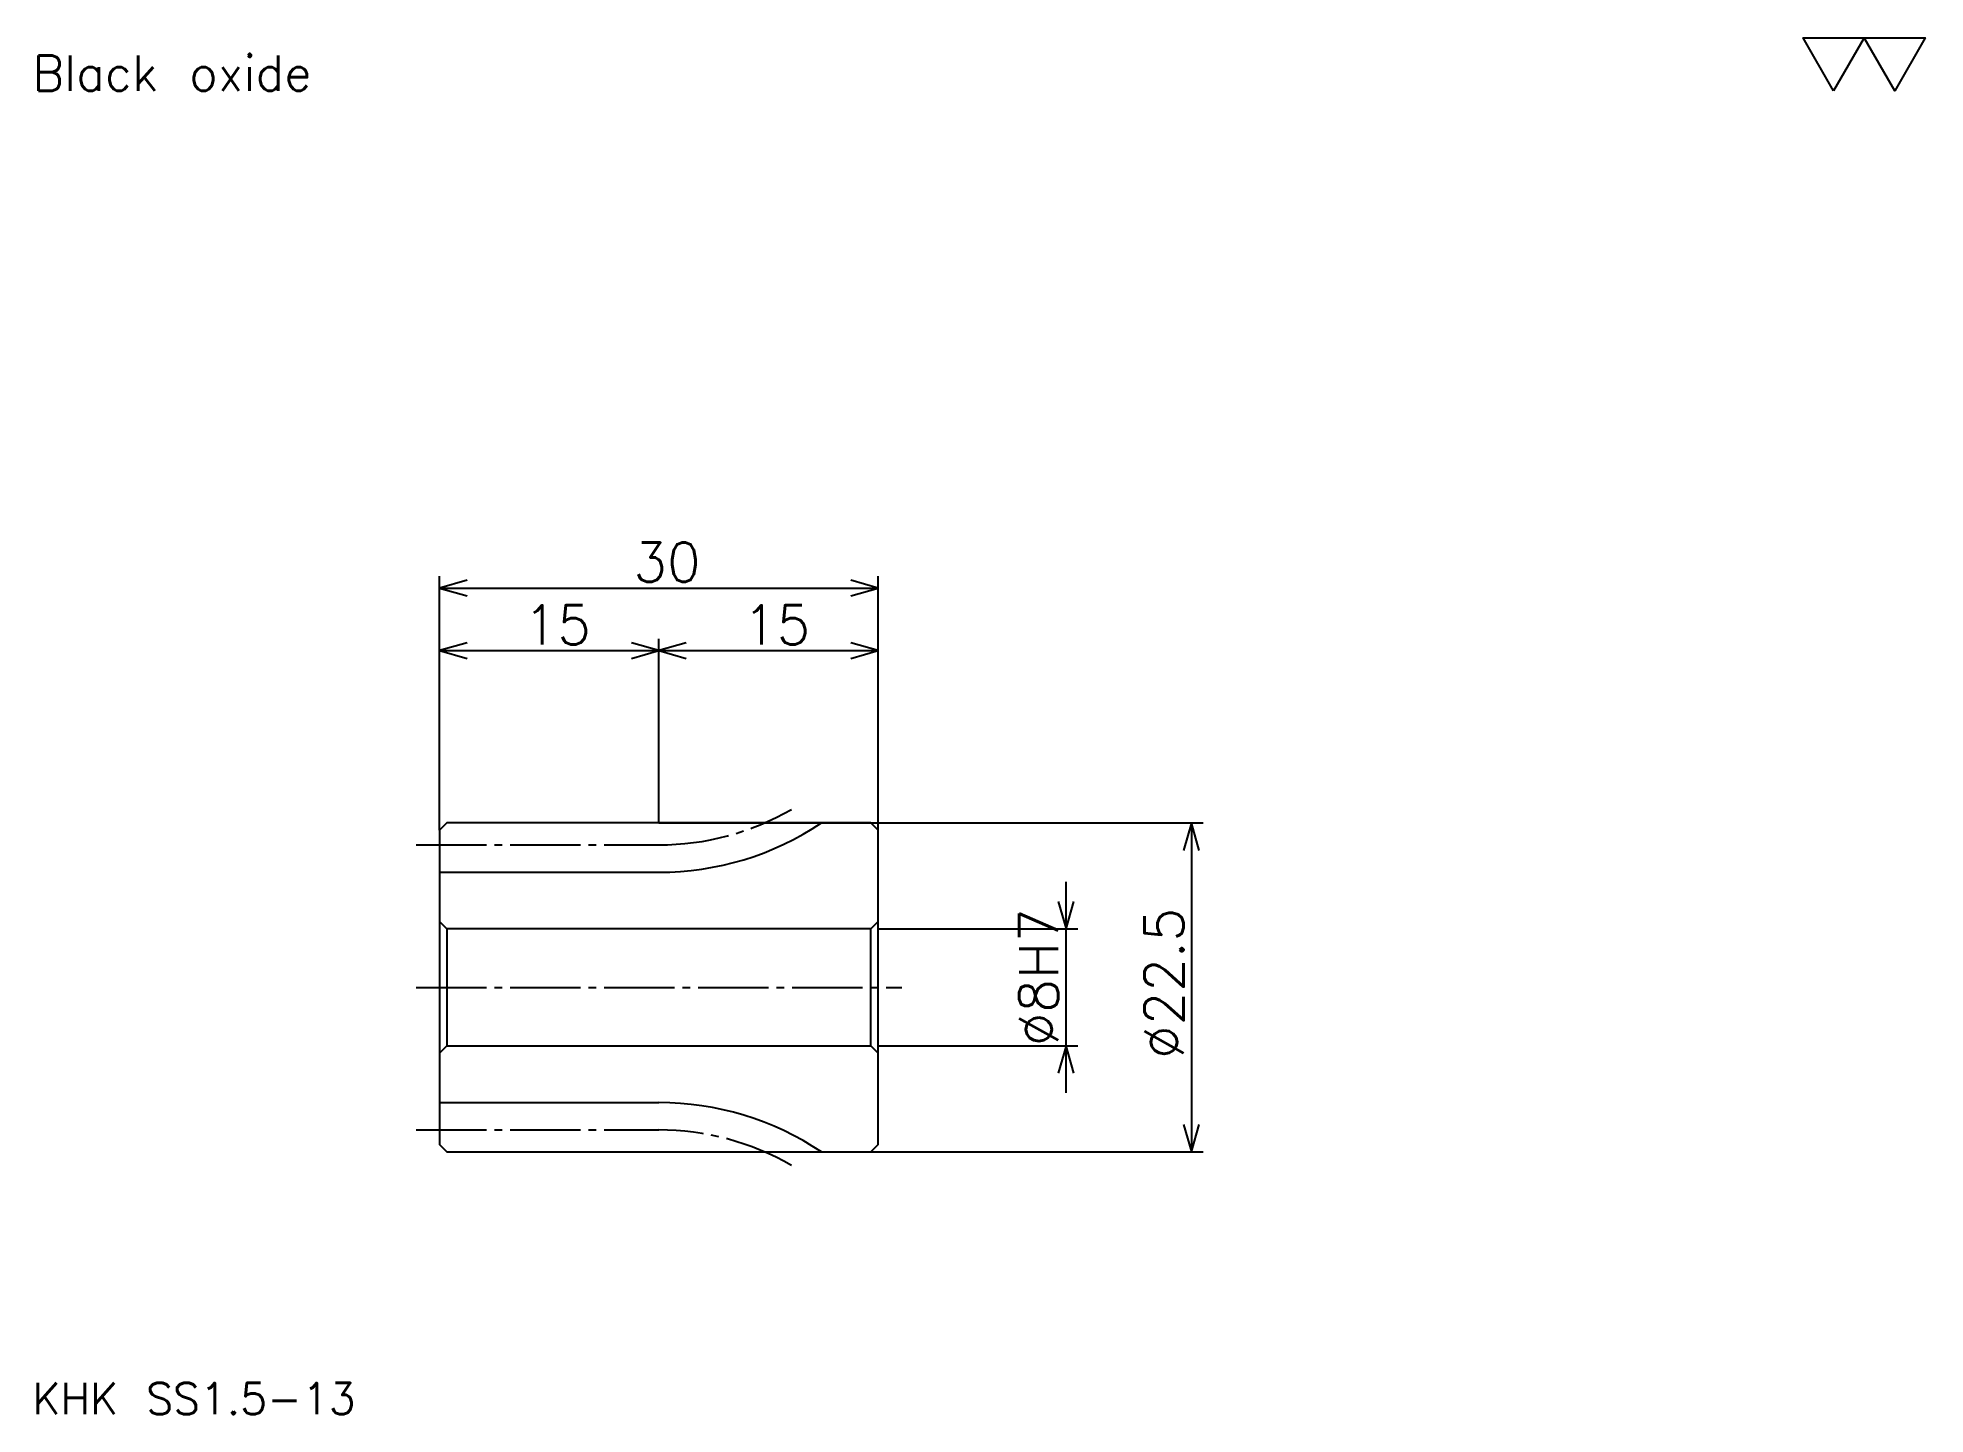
# Model space of a CAD drawing. Extents: x 6 to 135, y 6 to 100.
import ezdxf

# ---------------------------------------------------------------- set-up
doc = ezdxf.new("R2010")
doc.units = 0
doc.linetypes.add('DASHDOT', pattern=[6.428571, 4.821429, -0.535714, 0.535714, -0.535714])
doc.layers.get('0').update_dxf_attribs({"linetype": 'CONTINUOUS'})
doc.layers.add('DASHDOT', color=6, linetype='DASHDOT')
doc.styles.add('KANJI', font='TXT', dxfattribs={"bigfont": 'BIGFONT'})

msp = doc.modelspace()

# ---------------------------------------------------------------- linework, layer by layer
at = {"color": 5}
for p, q in [((33.214283, 46.339287), (33.214283, 63.214287)), ((33.214283, 62.410713), (63.214283, 62.410713)), ((63.214283, 46.339287), (63.214283, 63.214287)), ((33.214283, 58.125), (48.214283, 58.125)), ((48.214283, 46.339287), (48.214283, 58.928574)), ((48.214283, 58.125), (63.214283, 58.125)), ((33.214283, 45.839287), (33.214283, 46.339287)), ((48.214283, 46.339287), (63.214283, 46.339287)), ((63.214283, 46.339287), (85.446426, 46.339287)), ((63.214283, 45.839287), (63.214283, 46.339287)), ((84.642853, 46.339287), (84.642853, 23.839287)), ((76.071426, 27.875), (76.071426, 42.303574)), ((63.214283, 39.089287), (76.875, 39.089287)), ((63.214283, 31.089287), (76.875, 31.089287)), ((48.214283, 23.839287), (63.214283, 23.839287)), ((63.214283, 23.839287), (85.446426, 23.839287))]:
    msp.add_line(p, q, dxfattribs=at)
at = {"color": 4}
for p, q in [((33.214283, 42.964287), (48.214283, 42.964287)), ((63.214283, 39.589287), (62.714283, 39.089287)), ((33.214283, 30.589287), (33.714283, 31.089287)), ((63.214283, 30.589287), (62.714283, 31.089287)), ((33.214283, 27.214287), (48.214283, 27.214287))]:
    msp.add_line(p, q, dxfattribs=at)
at = {"color": 7}
msp.add_lwpolyline([(128.571426, 96.428574), (126.48214, 100.050003), (134.839279, 100.050003), (132.75, 96.428574), (130.660706, 100.050003), (128.571426, 96.428574)], dxfattribs=at)
at = {"color": 5}
for points in [[(35.089283, 62.94643), (33.214283, 62.410713), (35.089283, 61.875)], [(61.339283, 61.875), (63.214283, 62.410713), (61.339283, 62.94643)], [(35.089283, 58.660713), (33.214283, 58.125), (35.089283, 57.589287)], [(46.339283, 57.589287), (48.214283, 58.125), (46.339283, 58.660713)], [(50.089283, 58.660713), (48.214283, 58.125), (50.089283, 57.589287)], [(61.339283, 57.589287), (63.214283, 58.125), (61.339283, 58.660713)], [(85.178574, 44.464287), (84.642853, 46.339287), (84.107147, 44.464287)], [(75.535713, 40.964287), (76.071426, 39.089287), (76.60714, 40.964287)], [(76.60714, 29.214287), (76.071426, 31.089287), (75.535713, 29.214287)], [(84.107147, 25.714287), (84.642853, 23.839287), (85.178574, 25.714287)]]:
    msp.add_lwpolyline(points, dxfattribs=at)
at = {"color": 4}
for points in [[(48.214283, 46.339287), (48.214283, 46.339287), (33.714283, 46.339287), (33.214283, 45.839287), (33.214283, 30.589287)], [(33.214283, 30.589287), (33.214283, 24.339287), (33.714283, 23.839287), (48.214283, 23.839287), (48.214283, 23.839287), (48.214283, 23.839287), (62.714283, 23.839287), (63.214283, 24.339287), (63.214283, 45.839287), (62.714283, 46.339287), (48.214283, 46.339287), (48.214283, 46.339287)], [(33.214283, 39.589287), (33.714283, 39.089287), (33.714283, 31.089287), (62.714283, 31.089287), (62.714283, 39.089287), (33.714283, 39.089287)]]:
    msp.add_lwpolyline(points, dxfattribs=at)
for centre, start, end in [((48.214283, 62.964287), 270, 303.77264079), ((48.214283, 7.214287), 56.22735921, 90)]:
    msp.add_arc(centre, 20, start, end, dxfattribs=at)
at = {"layer": 'DASHDOT', "color": 7}
for p, q in [((31.60714, 44.839287), (48.214283, 44.839287)), ((31.60714, 35.089287), (64.821426, 35.089287)), ((31.60714, 25.339287), (48.214283, 25.339287))]:
    msp.add_line(p, q, dxfattribs=at)
for centre, start, end in [((48.214283, 62.964287), 270, 300.00000045), ((48.214283, 7.214287), 59.99999955, 90)]:
    msp.add_arc(centre, 18.125, start, end, dxfattribs=at)

# ---------------------------------------------------------------- texts
at = {"color": 7, "style": 'KANJI'}
for s, height, p in [('Black oxide', 2.410714, (5.357143, 96.428574)), ('30', 2.678571, (46.473213, 62.839287)), ('15', 2.678571, (38.973213, 58.553574)), ('15', 2.678571, (53.973213, 58.553574)), ('KHK SS1.5-13', 2.142857, (5.357143, 5.892857))]:
    msp.add_text(s, height=height, dxfattribs=at).set_placement(p)
for s, p in [('%%c8H7', (75.535713, 31.07143)), ('%%c22.5', (84.107147, 30.200893))]:
    msp.add_text(s, height=2.678571, rotation=90, dxfattribs=at).set_placement(p)

doc.saveas('drawing.dxf')
